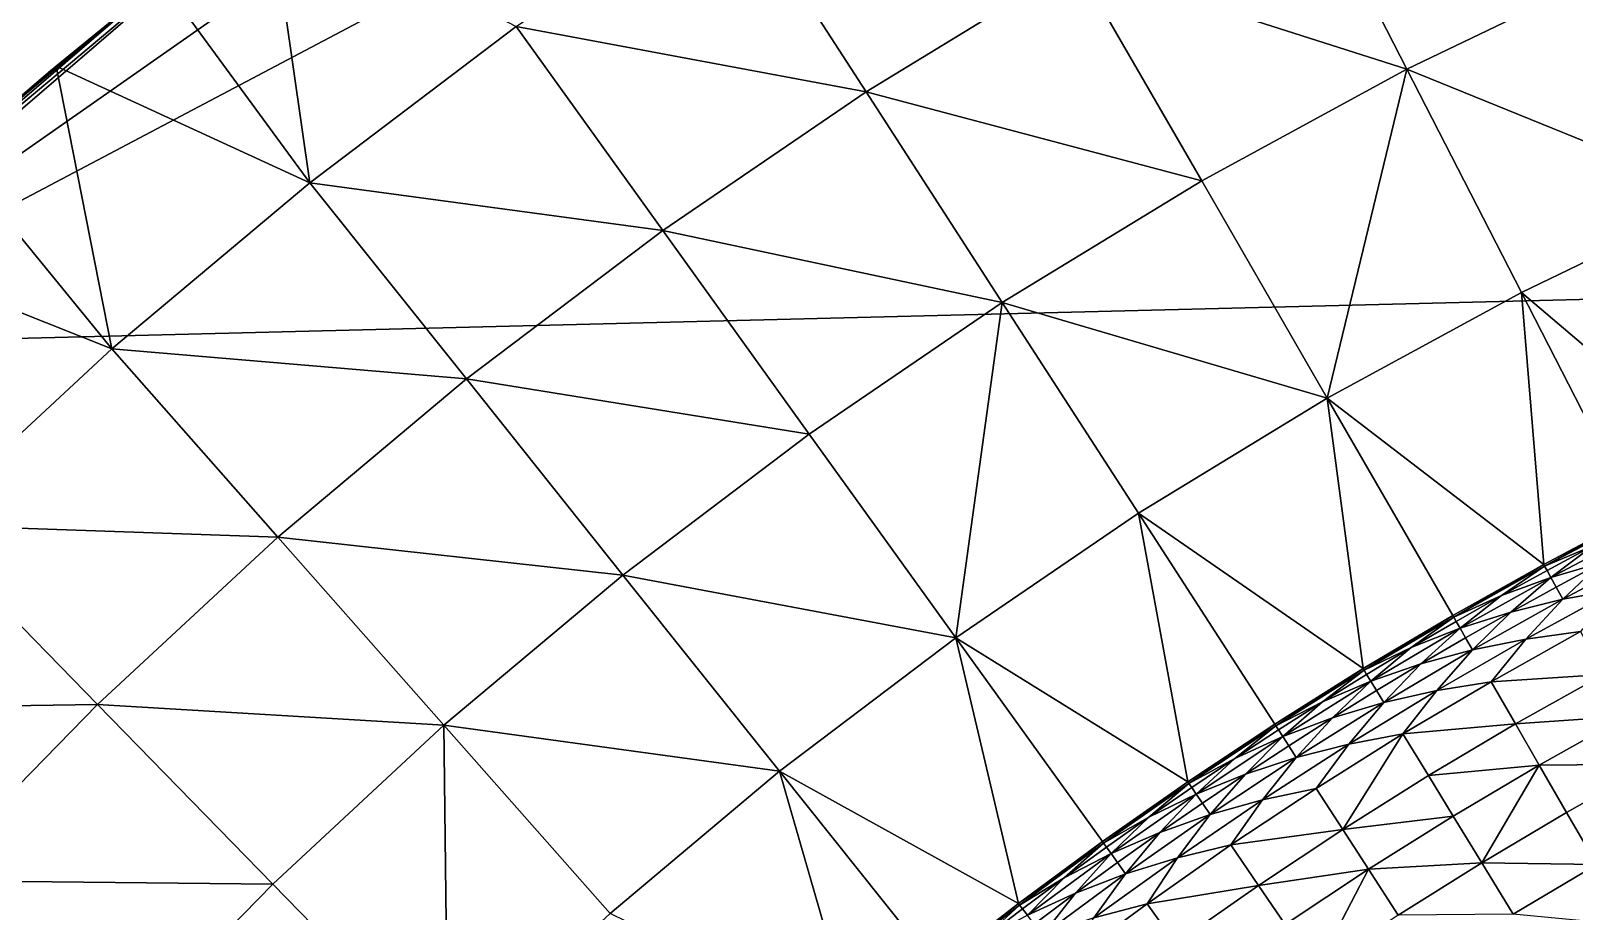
# Model space of a CAD drawing. Header units: millimetres. Extents: x -3250 to 5350, y -3250 to 3250.
# Drawn here: x -2100 to -1177, y 1988 to 2515 of the extents above; entities that cross this region are included whole.
import ezdxf

# ---------------------------------------------------------------- set-up
doc = ezdxf.new("R2010")
doc.units = ezdxf.units.MM
doc.header["$MEASUREMENT"] = 0
doc.layers.add('MESH_3D', color=2, linetype='CONTINUOUS')

msp = doc.modelspace()

# ---------------------------------------------------------------- linework, layer by layer
at = {"layer": 'MESH_3D'}
for points in [[(-643.97, 3185.56, 32500), (-1410.12, 2928.15, 32500), (-2269.27, 2326.57, 32500)], [(2150.48, 2436.79, 32500), (-643.97, 3185.56, 32500), (-2269.27, 2326.57, 32500)], [(-1410.12, 2928.15, 32500), (-1962.36, 2590.68, 32500), (-2269.27, 2326.57, 32500)], [(-1475, 2554.77, 24600), (-1345.82, 2625.12, 24600), (-1277.39, 2491.64, 24400)], [(-1345.82, 2625.12, 24600), (-1151.6, 2552.22, 24400), (-1277.39, 2491.64, 24400)], [(-1809.61, 2517.01, 24800), (-1681.89, 2604.08, 24800), (-1600.51, 2478.08, 24600)], [(-1681.89, 2604.08, 24800), (-1475, 2554.77, 24600), (-1600.51, 2478.08, 24600)], [(-1932.82, 2423.68, 24800), (-2021.6, 2544.73, 25000), (-1957.4, 2594.44, 25000)], [(-1932.82, 2423.68, 24800), (-1957.4, 2594.44, 25000), (-1809.61, 2517.01, 24800)], [(-1962.36, 2590.68, 32500), (-2210.56, 2382.42, 32500), (-2269.27, 2326.57, 32500)], [(-1962.36, 2590.68, 32500), (-2026.34, 2540.95, 32500), (-2210.56, 2382.42, 32500)], [(-1600.51, 2478.08, 24600), (-1475, 2554.77, 24600), (-1400, 2424.87, 24400)], [(-1475, 2554.77, 24600), (-1277.39, 2491.64, 24400), (-1400, 2424.87, 24400)], [(-1277.39, 2491.64, 24400), (-1151.6, 2552.22, 24400), (-1089.91, 2415.49, 24200)], [(-2026.34, 2540.95, 32500), (-2150.48, 2436.79, 32500), (-2210.56, 2382.42, 32500)], [(-2026.34, 2540.95, 32500), (-2089.06, 2489.64, 32500), (-2150.48, 2436.79, 32500)], [(-2089.06, 2489.64, 32500), (-2026.34, 2540.95, 32500), (-2084.54, 2493.43, 25000)], [(-1932.82, 2423.68, 24800), (-2084.54, 2493.43, 25000), (-2021.6, 2544.73, 25000)], [(-2026.34, 2540.95, 32500), (-2021.6, 2544.73, 25000), (-2084.54, 2493.43, 25000)], [(-1932.82, 2423.68, 24800), (-1809.61, 2517.01, 24800), (-1722.04, 2395.22, 24600)], [(-1809.61, 2517.01, 24800), (-1600.51, 2478.08, 24600), (-1722.04, 2395.22, 24600)], [(-2051.23, 2324.32, 24800), (-2146.19, 2440.57, 25000), (-2084.54, 2493.43, 25000)], [(-2089.06, 2489.64, 32500), (-2084.54, 2493.43, 25000), (-2146.19, 2440.57, 25000)], [(-2051.23, 2324.32, 24800), (-2084.54, 2493.43, 25000), (-1932.82, 2423.68, 24800)], [(-1400, 2424.87, 24400), (-1277.39, 2491.64, 24400), (-1325, 2294.97, 24200)], [(-1277.39, 2491.64, 24400), (-1208.96, 2358.16, 24200), (-1325, 2294.97, 24200)], [(-1277.39, 2491.64, 24400), (-1089.91, 2415.49, 24200), (-1208.96, 2358.16, 24200)], [(-2150.48, 2436.79, 32500), (-2089.06, 2489.64, 32500), (-2146.19, 2440.57, 25000)], [(-1722.04, 2395.22, 24600), (-1600.51, 2478.08, 24600), (-1519.13, 2352.07, 24400)], [(-1600.51, 2478.08, 24600), (-1400, 2424.87, 24400), (-1519.13, 2352.07, 24400)], [(2150.48, 2436.79, 32500), (-3128.53, 880.23, 32500), (-2326.57, -2269.27, 32500)], [(2150.48, 2436.79, 32500), (-2269.27, 2326.57, 32500), (-3128.53, 880.23, 32500)], [(2150.48, 2436.79, 32500), (-2326.57, -2269.27, 32500), (3105.61, 957.95, 32500)], [(-2051.23, 2324.32, 24800), (-2206.49, 2386.19, 25000), (-2146.19, 2440.57, 25000)], [(-2051.23, 2324.32, 24800), (-1932.82, 2423.68, 24800), (-1839.29, 2306.4, 24600)], [(-1932.82, 2423.68, 24800), (-1722.04, 2395.22, 24600), (-1839.29, 2306.4, 24600)], [(-1519.13, 2352.07, 24400), (-1400, 2424.87, 24400), (-1325, 2294.97, 24200)], [(-1208.96, 2358.16, 24200), (-1089.91, 2415.49, 24200), (-1084.71, 2252.42, 24000)], [(-1839.29, 2306.4, 24600), (-1722.04, 2395.22, 24600), (-1634.48, 2273.43, 24400)], [(-1722.04, 2395.22, 24600), (-1519.13, 2352.07, 24400), (-1634.48, 2273.43, 24400)], [(-2164.53, 2219.19, 24800), (-2206.49, 2386.19, 25000), (-2051.23, 2324.32, 24800)], [(-1634.48, 2273.43, 24400), (-1519.13, 2352.07, 24400), (-1546.92, 2151.64, 24200)], [(-1519.13, 2352.07, 24400), (-1437.75, 2226.07, 24200), (-1546.92, 2151.64, 24200)], [(-1519.13, 2352.07, 24400), (-1325, 2294.97, 24200), (-1437.75, 2226.07, 24200)], [(-1325, 2294.97, 24200), (-1208.96, 2358.16, 24200), (-1195.63, 2195.55, 24000)], [(-1208.96, 2358.16, 24200), (-1084.71, 2252.42, 24000), (-1140.53, 2224.68, 24000)], [(-1208.96, 2358.16, 24200), (-1140.53, 2224.68, 24000), (-1195.63, 2195.55, 24000)], [(-2164.53, 2219.19, 24800), (-2051.23, 2324.32, 24800), (-1951.97, 2211.85, 24600)], [(-2051.23, 2324.32, 24800), (-1839.29, 2306.4, 24600), (-1951.97, 2211.85, 24600)], [(-1951.97, 2211.85, 24600), (-1839.29, 2306.4, 24600), (-1745.77, 2189.13, 24400)], [(-1839.29, 2306.4, 24600), (-1634.48, 2273.43, 24400), (-1745.77, 2189.13, 24400)], [(-1437.75, 2226.07, 24200), (-1325, 2294.97, 24200), (-1303.59, 2133.23, 24000)], [(-1325, 2294.97, 24200), (-1195.63, 2195.55, 24000), (-1250, 2165.06, 24000)], [(-1325, 2294.97, 24200), (-1250, 2165.06, 24000), (-1303.59, 2133.23, 24000)], [(-1745.77, 2189.13, 24400), (-1634.48, 2273.43, 24400), (-1546.92, 2151.64, 24200)], [(-1546.92, 2151.64, 24200), (-1437.75, 2226.07, 24200), (-1408.3, 2065.6, 24000)], [(-1437.75, 2226.07, 24200), (-1303.59, 2133.23, 24000), (-1356.37, 2100.06, 24000)], [(-1437.75, 2226.07, 24200), (-1356.37, 2100.06, 24000), (-1408.3, 2065.6, 24000)], [(-1195.07, 2194.52, -38.42), (-1195.63, 2195.55), (-1140.53, 2224.68)], [(-1195.63, 2195.55, 24000), (-1140.53, 2224.68, 24000), (-1140.53, 2224.68)], [(-1195.63, 2195.55, 24000), (-1140.53, 2224.68), (-1195.63, 2195.55)], [(-1195.07, 2194.52, -38.42), (-1140.53, 2224.68), (-1139.99, 2223.63, -38.42)], [(-1166.24, 2206.63, -71.93), (-1195.07, 2194.52, -38.42), (-1139.99, 2223.63, -38.42)], [(-2272.46, 2108.54, 24800), (-2164.53, 2219.19, 24800), (-2059.8, 2111.81, 24600)], [(-2164.53, 2219.19, 24800), (-1951.97, 2211.85, 24600), (-2059.8, 2111.81, 24600)], [(-1160.95, 2196.63, -138.74), (-1191.39, 2187.76, -105.25), (-1136.48, 2216.78, -105.25)], [(-1166.24, 2206.63, -71.93), (-1136.48, 2216.78, -105.25), (-1191.39, 2187.76, -105.25)], [(-2059.8, 2111.81, 24600), (-1951.97, 2211.85, 24600), (-1852.72, 2099.39, 24400)], [(-1951.97, 2211.85, 24600), (-1745.77, 2189.13, 24400), (-1852.72, 2099.39, 24400)], [(-1193.65, 2191.92, -71.93), (-1195.07, 2194.52, -38.42), (-1166.24, 2206.63, -71.93)], [(-1193.65, 2191.92, -71.93), (-1166.24, 2206.63, -71.93), (-1191.39, 2187.76, -105.25)], [(-1249.41, 2164.04, -38.42), (-1250, 2165.06), (-1195.63, 2195.55)], [(-1250, 2165.06, 24000), (-1195.63, 2195.55, 24000), (-1195.63, 2195.55)], [(-1250, 2165.06, 24000), (-1195.63, 2195.55), (-1250, 2165.06)], [(-1249.41, 2164.04, -38.42), (-1195.63, 2195.55), (-1195.07, 2194.52, -38.42)], [(-1188.25, 2181.99, -138.74), (-1191.39, 2187.76, -105.25), (-1160.95, 2196.63, -138.74)], [(-1188.25, 2181.99, -138.74), (-1160.95, 2196.63, -138.74), (-1184.28, 2174.71, -171.85)], [(-1152.32, 2180.29, -205.25), (-1184.28, 2174.71, -171.85), (-1129.7, 2203.55, -171.85)], [(-1160.95, 2196.63, -138.74), (-1129.7, 2203.55, -171.85), (-1184.28, 2174.71, -171.85)], [(-1852.72, 2099.39, 24400), (-1745.77, 2189.13, 24400), (-1652.25, 2071.85, 24200)], [(-1745.77, 2189.13, 24400), (-1546.92, 2151.64, 24200), (-1652.25, 2071.85, 24200)], [(-1220.89, 2176.86, -71.93), (-1249.41, 2164.04, -38.42), (-1195.07, 2194.52, -38.42)], [(-1215.36, 2167, -138.74), (-1245.56, 2157.38, -105.25), (-1191.39, 2187.76, -105.25)], [(-1220.89, 2176.86, -71.93), (-1191.39, 2187.76, -105.25), (-1245.56, 2157.38, -105.25)], [(-1220.89, 2176.86, -71.93), (-1195.07, 2194.52, -38.42), (-1193.65, 2191.92, -71.93)], [(-1220.89, 2176.86, -71.93), (-1193.65, 2191.92, -71.93), (-1191.39, 2187.76, -105.25)], [(-1215.36, 2167, -138.74), (-1191.39, 2187.76, -105.25), (-1188.25, 2181.99, -138.74)], [(-1247.93, 2161.48, -71.93), (-1249.41, 2164.04, -38.42), (-1220.89, 2176.86, -71.93)], [(-1247.93, 2161.48, -71.93), (-1220.89, 2176.86, -71.93), (-1245.56, 2157.38, -105.25)], [(-1215.36, 2167, -138.74), (-1188.25, 2181.99, -138.74), (-1184.28, 2174.71, -171.85)], [(-1206.31, 2150.88, -205.25), (-1152.32, 2180.29, -205.25), (-1173.74, 2155.35, -238.11)], [(-1206.31, 2150.88, -205.25), (-1184.28, 2174.71, -171.85), (-1152.32, 2180.29, -205.25)], [(-1242.28, 2151.69, -138.74), (-1245.56, 2157.38, -105.25), (-1215.36, 2167, -138.74)], [(-1242.28, 2151.69, -138.74), (-1215.36, 2167, -138.74), (-1238.13, 2144.5, -171.85)], [(-1206.31, 2150.88, -205.25), (-1238.13, 2144.5, -171.85), (-1184.28, 2174.71, -171.85)], [(-1215.36, 2167, -138.74), (-1184.28, 2174.71, -171.85), (-1238.13, 2144.5, -171.85)], [(-1302.97, 2132.22, -38.42), (-1303.59, 2133.23), (-1250, 2165.06)], [(-1303.59, 2133.23, 24000), (-1250, 2165.06, 24000), (-1250, 2165.06)], [(-1303.59, 2133.23, 24000), (-1250, 2165.06), (-1303.59, 2133.23)], [(-1302.97, 2132.22, -38.42), (-1250, 2165.06), (-1249.41, 2164.04, -38.42)], [(-1274.78, 2145.75, -71.93), (-1302.97, 2132.22, -38.42), (-1249.41, 2164.04, -38.42)], [(-1274.78, 2145.75, -71.93), (-1249.41, 2164.04, -38.42), (-1247.93, 2161.48, -71.93)], [(-1274.78, 2145.75, -71.93), (-1247.93, 2161.48, -71.93), (-1245.56, 2157.38, -105.25)], [(-1652.25, 2071.85, 24200), (-1546.92, 2151.64, 24200), (-1509.51, 1992.83, 24000)], [(-1546.92, 2151.64, 24200), (-1408.3, 2065.6, 24000), (-1459.36, 2029.85, 24000)], [(-1546.92, 2151.64, 24200), (-1459.36, 2029.85, 24000), (-1509.51, 1992.83, 24000)], [(-1269, 2136.03, -138.74), (-1298.96, 2125.65, -105.25), (-1245.56, 2157.38, -105.25)], [(-1274.78, 2145.75, -71.93), (-1245.56, 2157.38, -105.25), (-1298.96, 2125.65, -105.25)], [(-1269, 2136.03, -138.74), (-1245.56, 2157.38, -105.25), (-1242.28, 2151.69, -138.74)], [(-1269, 2136.03, -138.74), (-1242.28, 2151.69, -138.74), (-1238.13, 2144.5, -171.85)], [(-1259.56, 2120.14, -205.25), (-1206.31, 2150.88, -205.25), (-1227.11, 2125.42, -238.11)], [(-1259.56, 2120.14, -205.25), (-1238.13, 2144.5, -171.85), (-1206.31, 2150.88, -205.25)], [(-1227.11, 2125.42, -238.11), (-1173.74, 2155.35, -238.11), (-1159.78, 2129.71, -303.82)], [(-1206.31, 2150.88, -205.25), (-1173.74, 2155.35, -238.11), (-1227.11, 2125.42, -238.11)], [(-1301.43, 2129.69, -71.93), (-1302.97, 2132.22, -38.42), (-1274.78, 2145.75, -71.93)], [(-1301.43, 2129.69, -71.93), (-1274.78, 2145.75, -71.93), (-1298.96, 2125.65, -105.25)], [(-1259.56, 2120.14, -205.25), (-1291.21, 2112.97, -171.85), (-1238.13, 2144.5, -171.85)], [(-1269, 2136.03, -138.74), (-1238.13, 2144.5, -171.85), (-1291.21, 2112.97, -171.85)], [(-1355.73, 2099.07, -38.42), (-1356.37, 2100.06), (-1303.59, 2133.23)], [(-1356.37, 2100.06, 24000), (-1303.59, 2133.23, 24000), (-1303.59, 2133.23)], [(-1356.37, 2100.06, 24000), (-1303.59, 2133.23), (-1356.37, 2100.06)], [(-1355.73, 2099.07, -38.42), (-1303.59, 2133.23), (-1302.97, 2132.22, -38.42)], [(-1327.88, 2113.3, -71.93), (-1355.73, 2099.07, -38.42), (-1302.97, 2132.22, -38.42)], [(-1327.88, 2113.3, -71.93), (-1302.97, 2132.22, -38.42), (-1301.43, 2129.69, -71.93)], [(-1295.53, 2120.05, -138.74), (-1298.96, 2125.65, -105.25), (-1269, 2136.03, -138.74)], [(-1295.53, 2120.05, -138.74), (-1269, 2136.03, -138.74), (-1291.21, 2112.97, -171.85)], [(-1321.86, 2103.73, -138.74), (-1351.55, 2092.61, -105.25), (-1298.96, 2125.65, -105.25)], [(-1327.88, 2113.3, -71.93), (-1298.96, 2125.65, -105.25), (-1351.55, 2092.61, -105.25)], [(-1327.88, 2113.3, -71.93), (-1301.43, 2129.69, -71.93), (-1298.96, 2125.65, -105.25)], [(-1321.86, 2103.73, -138.74), (-1298.96, 2125.65, -105.25), (-1295.53, 2120.05, -138.74)], [(-1279.72, 2094.17, -238.11), (-1227.11, 2125.42, -238.11), (-1212.52, 2100.14, -303.82)], [(-1259.56, 2120.14, -205.25), (-1227.11, 2125.42, -238.11), (-1279.72, 2094.17, -238.11)], [(-1227.11, 2125.42, -238.11), (-1159.78, 2129.71, -303.82), (-1212.52, 2100.14, -303.82)], [(-1212.52, 2100.14, -303.82), (-1159.78, 2129.71, -303.82), (-1146.2, 2104.77, -355.73)], [(-2272.46, 2108.54, 24800), (-2059.8, 2111.81, 24600), (-2162.5, 2006.51, 24600)], [(-2162.5, 2006.51, 24600), (-2059.8, 2111.81, 24600), (-1955.06, 2004.43, 24400)], [(-2059.8, 2111.81, 24600), (-1852.72, 2099.39, 24400), (-1955.06, 2004.43, 24400)], [(-1354.12, 2096.58, -71.93), (-1355.73, 2099.07, -38.42), (-1327.88, 2113.3, -71.93)], [(-1354.12, 2096.58, -71.93), (-1327.88, 2113.3, -71.93), (-1351.55, 2092.61, -105.25)], [(-1312.03, 2088.08, -205.25), (-1343.49, 2080.12, -171.85), (-1291.21, 2112.97, -171.85)], [(-1321.86, 2103.73, -138.74), (-1291.21, 2112.97, -171.85), (-1343.49, 2080.12, -171.85)], [(-1321.86, 2103.73, -138.74), (-1295.53, 2120.05, -138.74), (-1291.21, 2112.97, -171.85)], [(-1312.03, 2088.08, -205.25), (-1259.56, 2120.14, -205.25), (-1279.72, 2094.17, -238.11)], [(-1312.03, 2088.08, -205.25), (-1291.21, 2112.97, -171.85), (-1259.56, 2120.14, -205.25)], [(-1347.98, 2087.09, -138.74), (-1351.55, 2092.61, -105.25), (-1321.86, 2103.73, -138.74)], [(-1347.98, 2087.09, -138.74), (-1321.86, 2103.73, -138.74), (-1343.49, 2080.12, -171.85)], [(-1212.52, 2100.14, -303.82), (-1146.2, 2104.77, -355.73), (-1198.31, 2075.54, -355.73)], [(-1198.31, 2075.54, -355.73), (-1146.2, 2104.77, -355.73), (-1130.56, 2076.05, -406.77)], [(-1955.06, 2004.43, 24400), (-1852.72, 2099.39, 24400), (-1850.33, 1897.05, 24200)], [(-1852.72, 2099.39, 24400), (-1753.47, 1986.92, 24200), (-1850.33, 1897.05, 24200)], [(-1852.72, 2099.39, 24400), (-1652.25, 2071.85, 24200), (-1753.47, 1986.92, 24200)], [(-1407.63, 2064.62, -38.42), (-1408.3, 2065.6), (-1356.37, 2100.06)], [(-1408.3, 2065.6, 24000), (-1356.37, 2100.06, 24000), (-1356.37, 2100.06)], [(-1408.3, 2065.6, 24000), (-1356.37, 2100.06), (-1408.3, 2065.6)], [(-1407.63, 2064.62, -38.42), (-1356.37, 2100.06), (-1355.73, 2099.07, -38.42)], [(-1380.15, 2079.54, -71.93), (-1407.63, 2064.62, -38.42), (-1355.73, 2099.07, -38.42)], [(-1380.15, 2079.54, -71.93), (-1355.73, 2099.07, -38.42), (-1354.12, 2096.58, -71.93)], [(-1380.15, 2079.54, -71.93), (-1354.12, 2096.58, -71.93), (-1351.55, 2092.61, -105.25)], [(-1331.53, 2061.61, -238.11), (-1279.72, 2094.17, -238.11), (-1315.69, 2037.09, -303.82)], [(-1312.03, 2088.08, -205.25), (-1279.72, 2094.17, -238.11), (-1331.53, 2061.61, -238.11)], [(-1279.72, 2094.17, -238.11), (-1264.5, 2069.26, -303.82), (-1315.69, 2037.09, -303.82)], [(-1279.72, 2094.17, -238.11), (-1212.52, 2100.14, -303.82), (-1264.5, 2069.26, -303.82)], [(-1264.5, 2069.26, -303.82), (-1212.52, 2100.14, -303.82), (-1198.31, 2075.54, -355.73)], [(-1373.9, 2070.12, -138.74), (-1403.3, 2058.26, -105.25), (-1351.55, 2092.61, -105.25)], [(-1380.15, 2079.54, -71.93), (-1351.55, 2092.61, -105.25), (-1403.3, 2058.26, -105.25)], [(-1373.9, 2070.12, -138.74), (-1351.55, 2092.61, -105.25), (-1347.98, 2087.09, -138.74)], [(-1373.9, 2070.12, -138.74), (-1347.98, 2087.09, -138.74), (-1343.49, 2080.12, -171.85)], [(-1363.68, 2054.72, -205.25), (-1343.49, 2080.12, -171.85), (-1312.03, 2088.08, -205.25)], [(-1363.68, 2054.72, -205.25), (-1312.03, 2088.08, -205.25), (-1331.53, 2061.61, -238.11)], [(-1405.97, 2062.17, -71.93), (-1407.63, 2064.62, -38.42), (-1380.15, 2079.54, -71.93)], [(-1405.97, 2062.17, -71.93), (-1380.15, 2079.54, -71.93), (-1403.3, 2058.26, -105.25)], [(-1363.68, 2054.72, -205.25), (-1394.93, 2045.98, -171.85), (-1343.49, 2080.12, -171.85)], [(-1373.9, 2070.12, -138.74), (-1343.49, 2080.12, -171.85), (-1394.93, 2045.98, -171.85)], [(-1264.5, 2069.26, -303.82), (-1198.31, 2075.54, -355.73), (-1249.69, 2045.02, -355.73)], [(-1249.69, 2045.02, -355.73), (-1198.31, 2075.54, -355.73), (-1232.63, 2017.12, -406.77)], [(-1198.31, 2075.54, -355.73), (-1181.96, 2047.22, -406.77), (-1232.63, 2017.12, -406.77)], [(-1198.31, 2075.54, -355.73), (-1130.56, 2076.05, -406.77), (-1181.96, 2047.22, -406.77)], [(-1181.96, 2047.22, -406.77), (-1130.56, 2076.05, -406.77), (-1163.97, 2016.05, -455.71)], [(-1753.47, 1986.92, 24200), (-1652.25, 2071.85, 24200), (-1606.97, 1915.11, 24000)], [(-1652.25, 2071.85, 24200), (-1509.51, 1992.83, 24000), (-1558.72, 1954.58, 24000)], [(-1652.25, 2071.85, 24200), (-1558.72, 1954.58, 24000), (-1606.97, 1915.11, 24000)], [(-1458.67, 2028.89, -38.42), (-1459.36, 2029.85), (-1408.3, 2065.6)], [(-1459.36, 2029.85, 24000), (-1408.3, 2065.6, 24000), (-1408.3, 2065.6)], [(-1459.36, 2029.85, 24000), (-1408.3, 2065.6), (-1459.36, 2029.85)], [(-1458.67, 2028.89, -38.42), (-1408.3, 2065.6), (-1407.63, 2064.62, -38.42)], [(-1399.6, 2052.83, -138.74), (-1403.3, 2058.26, -105.25), (-1373.9, 2070.12, -138.74)], [(-1399.6, 2052.83, -138.74), (-1373.9, 2070.12, -138.74), (-1394.93, 2045.98, -171.85)], [(-1315.69, 2037.09, -303.82), (-1264.5, 2069.26, -303.82), (-1249.69, 2045.02, -355.73)], [(-1431.56, 2044.49, -71.93), (-1458.67, 2028.89, -38.42), (-1407.63, 2064.62, -38.42)], [(-1425.08, 2035.23, -138.74), (-1454.18, 2022.64, -105.25), (-1403.3, 2058.26, -105.25)], [(-1431.56, 2044.49, -71.93), (-1403.3, 2058.26, -105.25), (-1454.18, 2022.64, -105.25)], [(-1431.56, 2044.49, -71.93), (-1407.63, 2064.62, -38.42), (-1405.97, 2062.17, -71.93)], [(-1431.56, 2044.49, -71.93), (-1405.97, 2062.17, -71.93), (-1403.3, 2058.26, -105.25)], [(-1425.08, 2035.23, -138.74), (-1403.3, 2058.26, -105.25), (-1399.6, 2052.83, -138.74)], [(-1382.51, 2027.78, -238.11), (-1331.53, 2061.61, -238.11), (-1315.69, 2037.09, -303.82)], [(-1363.68, 2054.72, -205.25), (-1331.53, 2061.61, -238.11), (-1382.51, 2027.78, -238.11)], [(-1425.08, 2035.23, -138.74), (-1399.6, 2052.83, -138.74), (-1394.93, 2045.98, -171.85)], [(-1414.48, 2020.08, -205.25), (-1394.93, 2045.98, -171.85), (-1363.68, 2054.72, -205.25)], [(-1414.48, 2020.08, -205.25), (-1363.68, 2054.72, -205.25), (-1382.51, 2027.78, -238.11)], [(-1232.63, 2017.12, -406.77), (-1181.96, 2047.22, -406.77), (-1163.97, 2016.05, -455.71)], [(-1456.94, 2026.48, -71.93), (-1458.67, 2028.89, -38.42), (-1431.56, 2044.49, -71.93)], [(-1456.94, 2026.48, -71.93), (-1431.56, 2044.49, -71.93), (-1454.18, 2022.64, -105.25)], [(-1414.48, 2020.08, -205.25), (-1445.5, 2010.57, -171.85), (-1394.93, 2045.98, -171.85)], [(-1425.08, 2035.23, -138.74), (-1394.93, 2045.98, -171.85), (-1445.5, 2010.57, -171.85)], [(-1315.69, 2037.09, -303.82), (-1249.69, 2045.02, -355.73), (-1300.28, 2013.23, -355.73)], [(-1300.28, 2013.23, -355.73), (-1249.69, 2045.02, -355.73), (-1232.63, 2017.12, -406.77)], [(-1508.8, 1991.89, -38.42), (-1509.51, 1992.83), (-1459.36, 2029.85)], [(-1509.51, 1992.83, 24000), (-1459.36, 2029.85, 24000), (-1459.36, 2029.85)], [(-1509.51, 1992.83, 24000), (-1459.36, 2029.85), (-1509.51, 1992.83)], [(-1508.8, 1991.89, -38.42), (-1459.36, 2029.85), (-1458.67, 2028.89, -38.42)], [(-1482.09, 2008.16, -71.93), (-1508.8, 1991.89, -38.42), (-1458.67, 2028.89, -38.42)], [(-1482.09, 2008.16, -71.93), (-1458.67, 2028.89, -38.42), (-1456.94, 2026.48, -71.93)], [(-1450.34, 2017.3, -138.74), (-1454.18, 2022.64, -105.25), (-1425.08, 2035.23, -138.74)], [(-1450.34, 2017.3, -138.74), (-1425.08, 2035.23, -138.74), (-1445.5, 2010.57, -171.85)], [(-1382.51, 2027.78, -238.11), (-1315.69, 2037.09, -303.82), (-1366.07, 2003.65, -303.82)], [(-1366.07, 2003.65, -303.82), (-1315.69, 2037.09, -303.82), (-1300.28, 2013.23, -355.73)], [(-1475.38, 1999.07, -138.74), (-1504.15, 1985.75, -105.25), (-1454.18, 2022.64, -105.25)], [(-1482.09, 2008.16, -71.93), (-1454.18, 2022.64, -105.25), (-1504.15, 1985.75, -105.25)], [(-1482.09, 2008.16, -71.93), (-1456.94, 2026.48, -71.93), (-1454.18, 2022.64, -105.25)], [(-1475.38, 1999.07, -138.74), (-1454.18, 2022.64, -105.25), (-1450.34, 2017.3, -138.74)], [(-1464.4, 1984.19, -205.25), (-1445.5, 2010.57, -171.85), (-1414.48, 2020.08, -205.25)], [(-1464.4, 1984.19, -205.25), (-1414.48, 2020.08, -205.25), (-1432.64, 1992.68, -238.11)], [(-1432.64, 1992.68, -238.11), (-1382.51, 2027.78, -238.11), (-1366.07, 2003.65, -303.82)], [(-1414.48, 2020.08, -205.25), (-1382.51, 2027.78, -238.11), (-1432.64, 1992.68, -238.11)], [(-1464.4, 1984.19, -205.25), (-1495.18, 1973.91, -171.85), (-1445.5, 2010.57, -171.85)], [(-1475.38, 1999.07, -138.74), (-1445.5, 2010.57, -171.85), (-1495.18, 1973.91, -171.85)], [(-1475.38, 1999.07, -138.74), (-1450.34, 2017.3, -138.74), (-1445.5, 2010.57, -171.85)], [(-1366.07, 2003.65, -303.82), (-1300.28, 2013.23, -355.73), (-1350.07, 1980.19, -355.73)], [(-1350.07, 1980.19, -355.73), (-1300.28, 2013.23, -355.73), (-1331.65, 1953.17, -406.77)], [(-1300.28, 2013.23, -355.73), (-1282.54, 1985.76, -406.77), (-1331.65, 1953.17, -406.77)], [(-1300.28, 2013.23, -355.73), (-1232.63, 2017.12, -406.77), (-1282.54, 1985.76, -406.77)], [(-1282.54, 1985.76, -406.77), (-1232.63, 2017.12, -406.77), (-1213.87, 1986.41, -455.71)], [(-1232.63, 2017.12, -406.77), (-1163.97, 2016.05, -455.71), (-1213.87, 1986.41, -455.71)], [(-1213.87, 1986.41, -455.71), (-1163.97, 2016.05, -455.71), (-1142.97, 1979.68, -506.08)], [(-2259.83, 1896.22, 24600), (-2162.5, 2006.51, 24600), (-2052.55, 1904.48, 24400)], [(-2162.5, 2006.51, 24600), (-1955.06, 2004.43, 24400), (-2052.55, 1904.48, 24400)], [(-2052.55, 1904.48, 24400), (-1955.06, 2004.43, 24400), (-1850.33, 1897.05, 24200)], [(-1507.01, 1989.53, -71.93), (-1508.8, 1991.89, -38.42), (-1482.09, 2008.16, -71.93)], [(-1507.01, 1989.53, -71.93), (-1482.09, 2008.16, -71.93), (-1504.15, 1985.75, -105.25)], [(-1432.64, 1992.68, -238.11), (-1366.07, 2003.65, -303.82), (-1415.6, 1968.97, -303.82)], [(-1415.6, 1968.97, -303.82), (-1366.07, 2003.65, -303.82), (-1350.07, 1980.19, -355.73)], [(-1557.99, 1953.66, -38.42), (-1558.72, 1954.58), (-1509.51, 1992.83)], [(-1558.72, 1954.58, 24000), (-1509.51, 1992.83, 24000), (-1509.51, 1992.83)], [(-1558.72, 1954.58, 24000), (-1509.51, 1992.83), (-1558.72, 1954.58)], [(-1557.99, 1953.66, -38.42), (-1509.51, 1992.83), (-1508.8, 1991.89, -38.42)], [(-1531.69, 1970.59, -71.93), (-1557.99, 1953.66, -38.42), (-1508.8, 1991.89, -38.42)], [(-1531.69, 1970.59, -71.93), (-1508.8, 1991.89, -38.42), (-1507.01, 1989.53, -71.93)], [(-1500.18, 1980.52, -138.74), (-1504.15, 1985.75, -105.25), (-1475.38, 1999.07, -138.74)], [(-1500.18, 1980.52, -138.74), (-1475.38, 1999.07, -138.74), (-1495.18, 1973.91, -171.85)], [(-1481.87, 1956.34, -238.11), (-1432.64, 1992.68, -238.11), (-1415.6, 1968.97, -303.82)], [(-1464.4, 1984.19, -205.25), (-1432.64, 1992.68, -238.11), (-1481.87, 1956.34, -238.11)], [(-1531.69, 1970.59, -71.93), (-1507.01, 1989.53, -71.93), (-1504.15, 1985.75, -105.25)]]:
    msp.add_3dface(points, dxfattribs=at)

doc.saveas('drawing.dxf')
